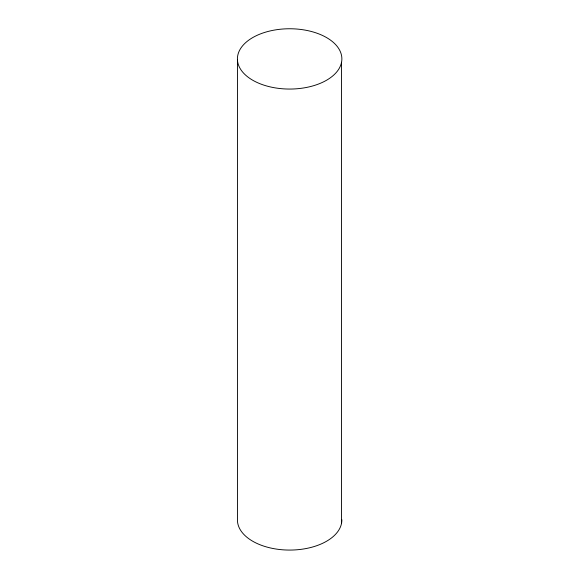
<?xml version="1.0" encoding="UTF-8"?>
<svg xmlns="http://www.w3.org/2000/svg" width="579" height="579" viewBox="0 0 579 579"><rect width="100%" height="100%" fill="white"/><g stroke="black" fill="none" stroke-linecap="round" stroke-linejoin="round"><path stroke-width="0.87" d="M341.538 62.286A52.219 30.144 0 0 1 258.639 83.166A52.219 30.144 0 0 1 268.765 31.273A52.219 30.144 0 0 1 341.538 62.286L341.538 523.3M237.462 60.035L237.462 521.049A52.219 30.144 0 0 0 290.81 550.064A52.219 30.144 0 0 0 341.863 519.703"/></g></svg>
